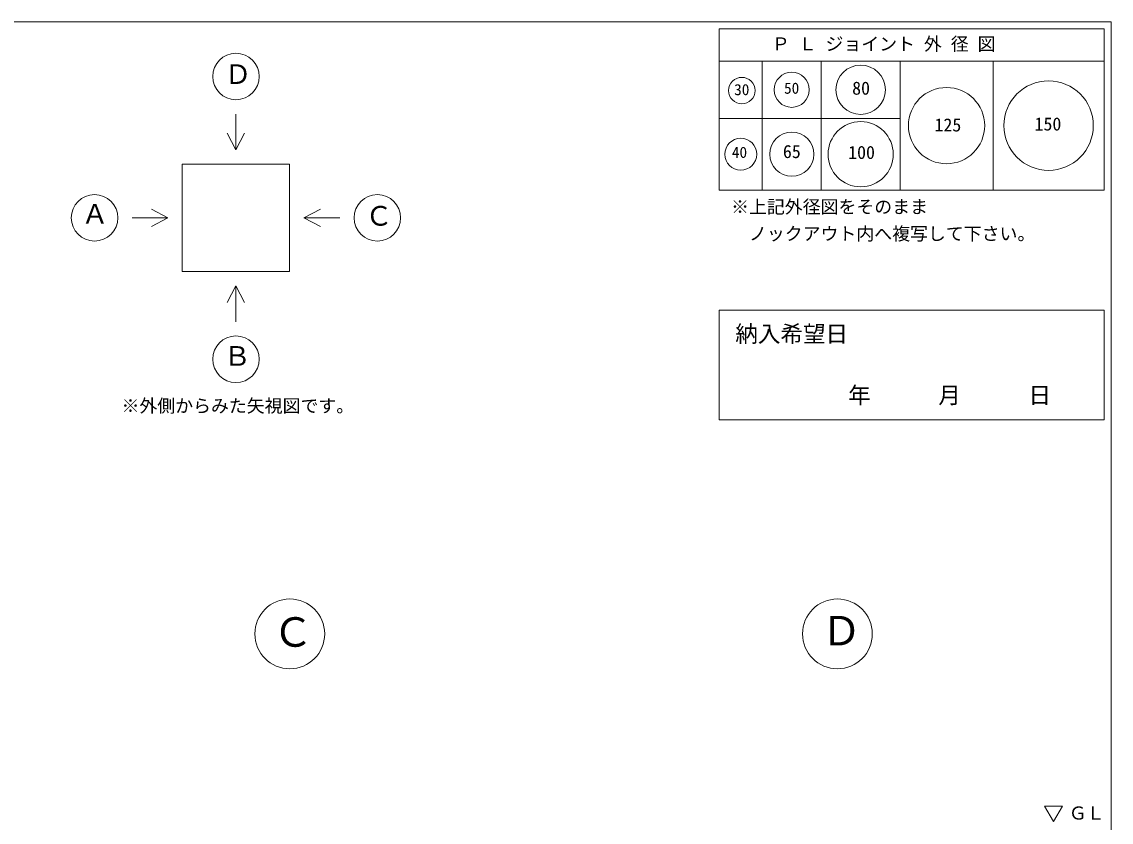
# Model space of a CAD drawing. Units: millimetres, scale not verified. Extents: x -4890 to 4890, y -2329 to 2329.
# Drawn here: x 1846 to 4890, y 93 to 2329 of the extents above; entities that cross this region are included whole.
import ezdxf
from ezdxf.enums import TextEntityAlignment as Align

# ---------------------------------------------------------------- set-up
doc = ezdxf.new("R2010")
doc.units = ezdxf.units.MM
doc.header["$LTSCALE"] = 10
for name, color, linetype, lineweight in [('0-2_waku', 7, 'Continuous', 18), ('0-3_gaikei', 7, 'Continuous', 18), ('0-8_hole', 7, 'Continuous', 18), ('0-E_文字１', 7, 'Continuous', 18)]:
    doc.layers.add(name, color=color, linetype=linetype, lineweight=lineweight)
doc.styles.add('ＭＳ ゴシック', font='')
doc.styles.get('ＭＳ ゴシック').set_extended_font_data('MS Gothic')

msp = doc.modelspace()

# ---------------------------------------------------------------- linework, layer by layer
at = {"layer": '0-2_waku'}
for p, q in [((3794.99, 2309.37), (3794.99, 1859.37)), ((3794.99, 2309.37), (4869.99, 2309.37)), ((3794.99, 2309.37), (4869.99, 2309.37)), ((3794.99, 2309.37), (4869.99, 2309.37)), ((3794.99, 2309.37), (3794.99, 1859.37)), ((3794.99, 2309.37), (4869.99, 2309.37)), ((3794.99, 2309.37), (4869.99, 2309.37)), ((3794.99, 2309.37), (4869.99, 2309.37)), ((4869.99, 2309.37), (4869.99, 1859.37)), ((4869.99, 2309.37), (4869.99, 1859.37)), ((3794.99, 2219.37), (4869.99, 2219.37)), ((3914.99, 2219.37), (3914.99, 1859.37)), ((4079.99, 2219.37), (4079.99, 1859.37)), ((4299.99, 2219.37), (4299.99, 1859.37)), ((4559.99, 2219.37), (4559.99, 1859.37)), ((3794.99, 2059.37), (4299.99, 2059.37)), ((3794.99, 1859.37), (4869.99, 1859.37)), ((3794.99, 1859.37), (4869.99, 1859.37))]:
    msp.add_line(p, q, dxfattribs=at)
msp.add_lwpolyline([(-1230.01, 2329.37), (4889.99, 2329.37), (4889.99, -1945.63)], dxfattribs=at)
at = {"layer": '0-3_gaikei'}
for p, q in [((2444.6, 2071.59), (2444.6, 1971.59)), ((2444.6, 1971.59), (2420.47, 2017.97)), ((2444.6, 1971.59), (2468.73, 2017.97)), ((2294.6, 1931.59), (2594.6, 1931.59)), ((2294.6, 1931.59), (2294.6, 1631.59)), ((2594.6, 1931.59), (2594.6, 1631.59)), ((2254.6, 1781.59), (2208.23, 1805.72)), ((2634.6, 1781.59), (2680.98, 1805.72)), ((2154.6, 1781.59), (2254.6, 1781.59)), ((2254.6, 1781.59), (2208.23, 1757.46)), ((2294.6, 1631.59), (2594.6, 1631.59)), ((2444.6, 1591.59), (2420.47, 1545.21)), ((2444.6, 1591.59), (2468.73, 1545.21)), ((2444.6, 1491.59), (2444.6, 1591.59))]:
    msp.add_line(p, q, dxfattribs=at)
msp.add_lwpolyline([(2734.6, 1781.59), (2634.6, 1781.59), (2680.98, 1757.46)], dxfattribs=at)
for centre, radius in [((2444.6, 2176.59), 65), ((2049.6, 1781.59), 65), ((2839.6, 1781.59), 65), ((2444.6, 1386.59), 65), ((2594.99, 619.37), 97.5), ((4124.99, 619.37), 97.5)]:
    msp.add_circle(centre, radius, dxfattribs=at)
at = {"layer": '0-8_hole', "lineweight": 5}
msp.add_lwpolyline([(3794.99, 1524.08), (3794.99, 1217.37), (4869.99, 1217.37), (4869.99, 1524.08)], close=True, dxfattribs=at)
msp.add_lwpolyline([(3794.99, 1524.08), (3794.99, 1217.37), (4869.99, 1217.37), (4869.99, 1524.08)], close=True, dxfattribs=at)
at = {"layer": '0-8_hole'}
for centre, radius in [((4189.99, 2139.37), 69), ((3857.98, 2137.09), 37), ((3997.49, 2139.37), 49), ((4714.99, 2039.37), 125), ((4429.99, 2039.37), 106.5), ((4189.99, 1959.37), 91), ((3997.49, 1959.37), 61.5), ((3854.99, 1959.37), 44.5)]:
    msp.add_circle(centre, radius, dxfattribs=at)
at = {"layer": '0-E_文字１'}
for p, q in [((4728.73, 95.12), (4703.53, 138.06)), ((4703.53, 138.06), (4753.93, 138.06)), ((4728.73, 95.12), (4753.93, 138.06))]:
    msp.add_line(p, q, dxfattribs=at)

# ---------------------------------------------------------------- texts
at = {"layer": '0-8_hole', "style": 'ＭＳ ゴシック'}
for s, height, p in [('80', 36.66, (4166.17, 2114.69)), ('30', 31.16, (3836.65, 2114.99)), ('50', 31.16, (3975.9, 2119.03)), ('125', 36.66, (4396.27, 2011.95)), ('150', 36.66, (4675.81, 2014.6)), ('40', 31.16, (3830.27, 1939.78)), ('65', 36.66, (3972.71, 1937.65)), ('100', 36.66, (4155.05, 1935.19)), ('納入希望日', 46.19, (3839.73, 1420.63))]:
    msp.add_text(s, height=height, dxfattribs=at).set_placement(p, align=Align.BOTTOM_LEFT)
at = {"layer": '0-E_文字１', "style": 'ＭＳ ゴシック'}
for s, height, p in [('Ｐ Ｌ ジョイント 外 径 図', 36.66, (3941.92, 2238.19)), ('Ｄ', 54.99, (2412.74, 2139.12)), ('※上記外径図をそのまま', 36.66, (3827.95, 1783.17)), ('Ａ', 54.99, (2013.09, 1748.99)), ('Ｃ', 54.99, (2806.29, 1743.31)), ('\u3000ノックアウト内へ複写して下さい。', 36.66, (3827.95, 1708.17)), ('Ｂ', 54.99, (2410.62, 1351.8)), ('\u3000\u3000\u3000年\u3000\u3000\u3000月\u3000\u3000\u3000日    ', 46.19, (3965.91, 1249.2)), ('※外側からみた矢視図です。', 36.66, (2124.81, 1227.22)), ('Ｄ', 82.48, (4079.8, 562.36)), ('Ｃ', 82.48, (2547, 558.64)), ('ＧＬ', 36.66, (4771.53, 89.58))]:
    msp.add_text(s, height=height, dxfattribs=at).set_placement(p, align=Align.BOTTOM_LEFT)

doc.saveas('drawing.dxf')
